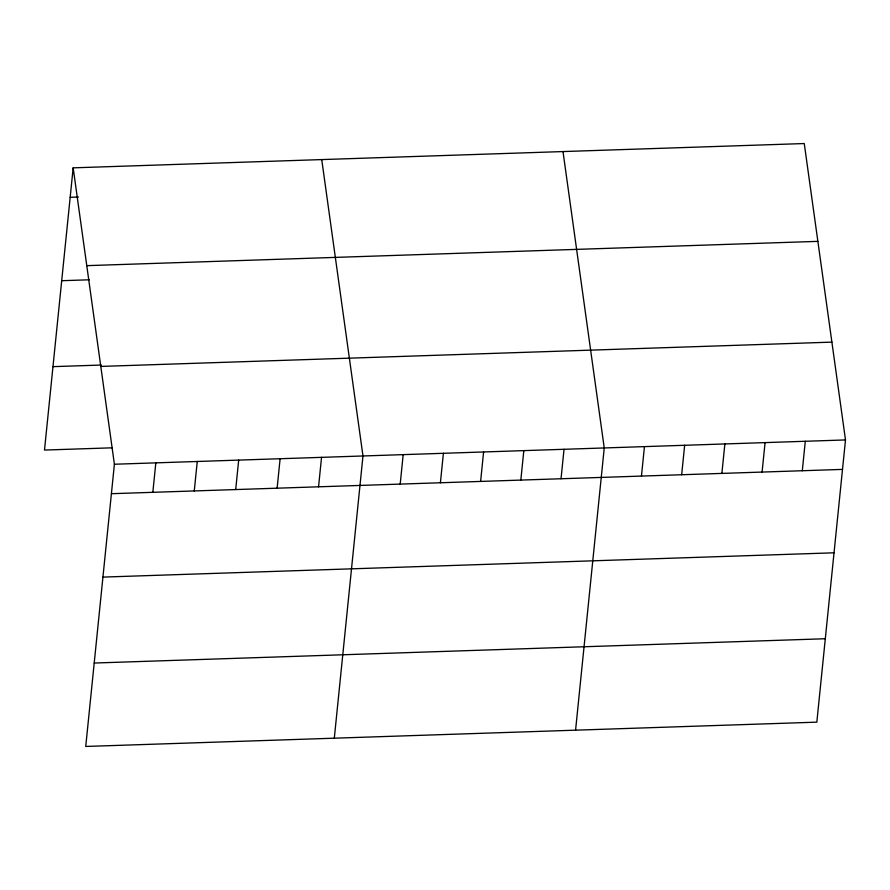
<?xml version="1.0" encoding="UTF-8"?>
<svg xmlns="http://www.w3.org/2000/svg" width="890" height="890" viewBox="0 0 890 890"><rect width="100%" height="100%" fill="white"/><g stroke="black" fill="none" stroke-linecap="round" stroke-linejoin="round"><path stroke-width="1.33" d="M73.169 167.843L114.398 464.235L85.74 746.454L816.831 722.157L845.5 439.938L804.26 143.546L73.169 167.843L44.5 450.062L112.162 447.815M152.835 492.315L155.828 462.856M194.265 490.935L197.257 461.476M235.694 489.556L238.687 460.108M277.124 488.176L280.116 458.728M318.553 486.808L321.546 457.349M334.306 738.188L362.975 455.969L321.735 159.588M400.2 484.093L403.181 454.634M440.405 482.758L443.398 453.299M480.611 481.423L483.604 451.964M520.828 480.088L523.821 450.629M561.034 478.742L564.026 449.294M575.574 730.167L604.243 447.959L563.003 151.567M641.456 476.072L644.449 446.624M681.662 474.737L684.655 445.289M721.879 473.402L724.872 443.943M762.085 472.067L765.077 442.608M802.302 470.732L805.294 441.273M70.177 197.302L78.465 197.024M86.775 265.654L817.865 241.357M61.699 280.706L89.323 279.794M52.977 366.647L101.304 365.045M100.793 366.424L831.894 342.127M114.398 464.235L845.5 439.938M111.417 493.694L842.507 469.397M102.94 577.098L834.03 552.801M94.207 663.039L825.308 638.742"/></g></svg>
